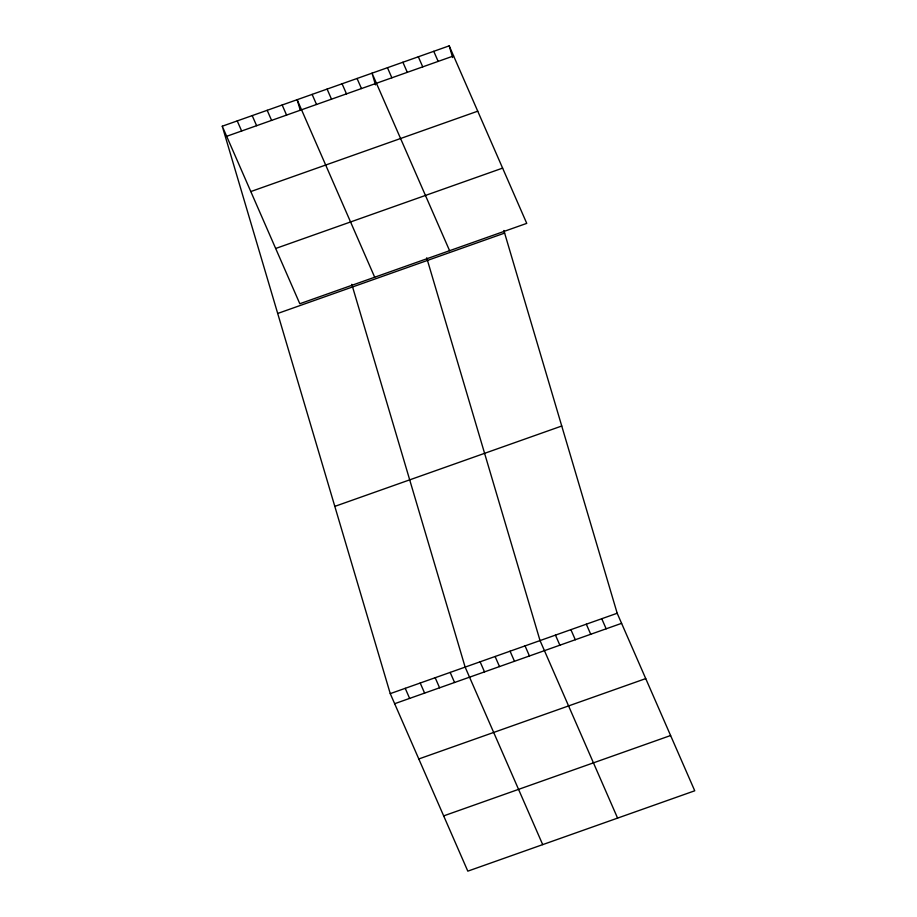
<?xml version="1.0" encoding="UTF-8"?>
<svg xmlns="http://www.w3.org/2000/svg" width="917" height="917" viewBox="0 0 917 917"><rect width="100%" height="100%" fill="white"/><g stroke="black" fill="none" stroke-linecap="round" stroke-linejoin="round"><path stroke-width="1.38" d="M222.258 126.214L449.192 45.85L526.748 223.37L299.813 303.745L222.258 126.214L390.252 693.63L467.808 871.15L694.742 790.786L617.187 613.255L503.857 230.499M226.659 136.301L453.594 55.937M250.8 191.561L477.734 111.186M275.673 248.484L502.608 168.12M277.691 313.465L504.625 233.09M334.808 506.379L561.743 426.015M390.252 693.63L617.187 613.255M394.654 703.706L621.588 623.342M418.794 758.967L645.728 678.603M443.668 815.889L670.602 735.526M433.764 51.318L438.166 61.405M418.324 56.785L422.737 66.861M402.895 62.241L407.297 72.328M387.467 67.709L391.868 77.796M449.594 250.696L372.027 73.177L375.5 84.88M601.758 618.723L606.16 628.81M357.057 78.484L361.458 88.559M586.318 624.19L590.731 634.277M342.075 83.779L346.488 93.866M570.89 629.658L575.303 639.734M327.094 89.087L331.507 99.174M555.461 635.114L559.863 645.201M312.124 94.394L316.525 104.481M617.588 818.113L540.033 640.582L426.703 257.815M374.698 277.221L297.142 99.701L300.226 110.097M525.051 645.889L529.453 655.976M282.161 104.996L286.574 115.084M510.07 651.196L514.483 661.272M267.191 110.304L271.592 120.391M495.1 656.492L499.501 666.579M252.209 115.611L256.611 125.698M480.118 661.799L484.52 671.886M237.228 120.918L241.641 130.993M542.704 844.626L465.137 667.106L351.807 284.339M450.167 672.413L454.568 682.489M435.185 677.709L439.587 687.796M420.204 683.016L424.617 693.103M405.234 688.323L409.635 698.41M449.192 45.85L452.654 57.553"/></g></svg>
